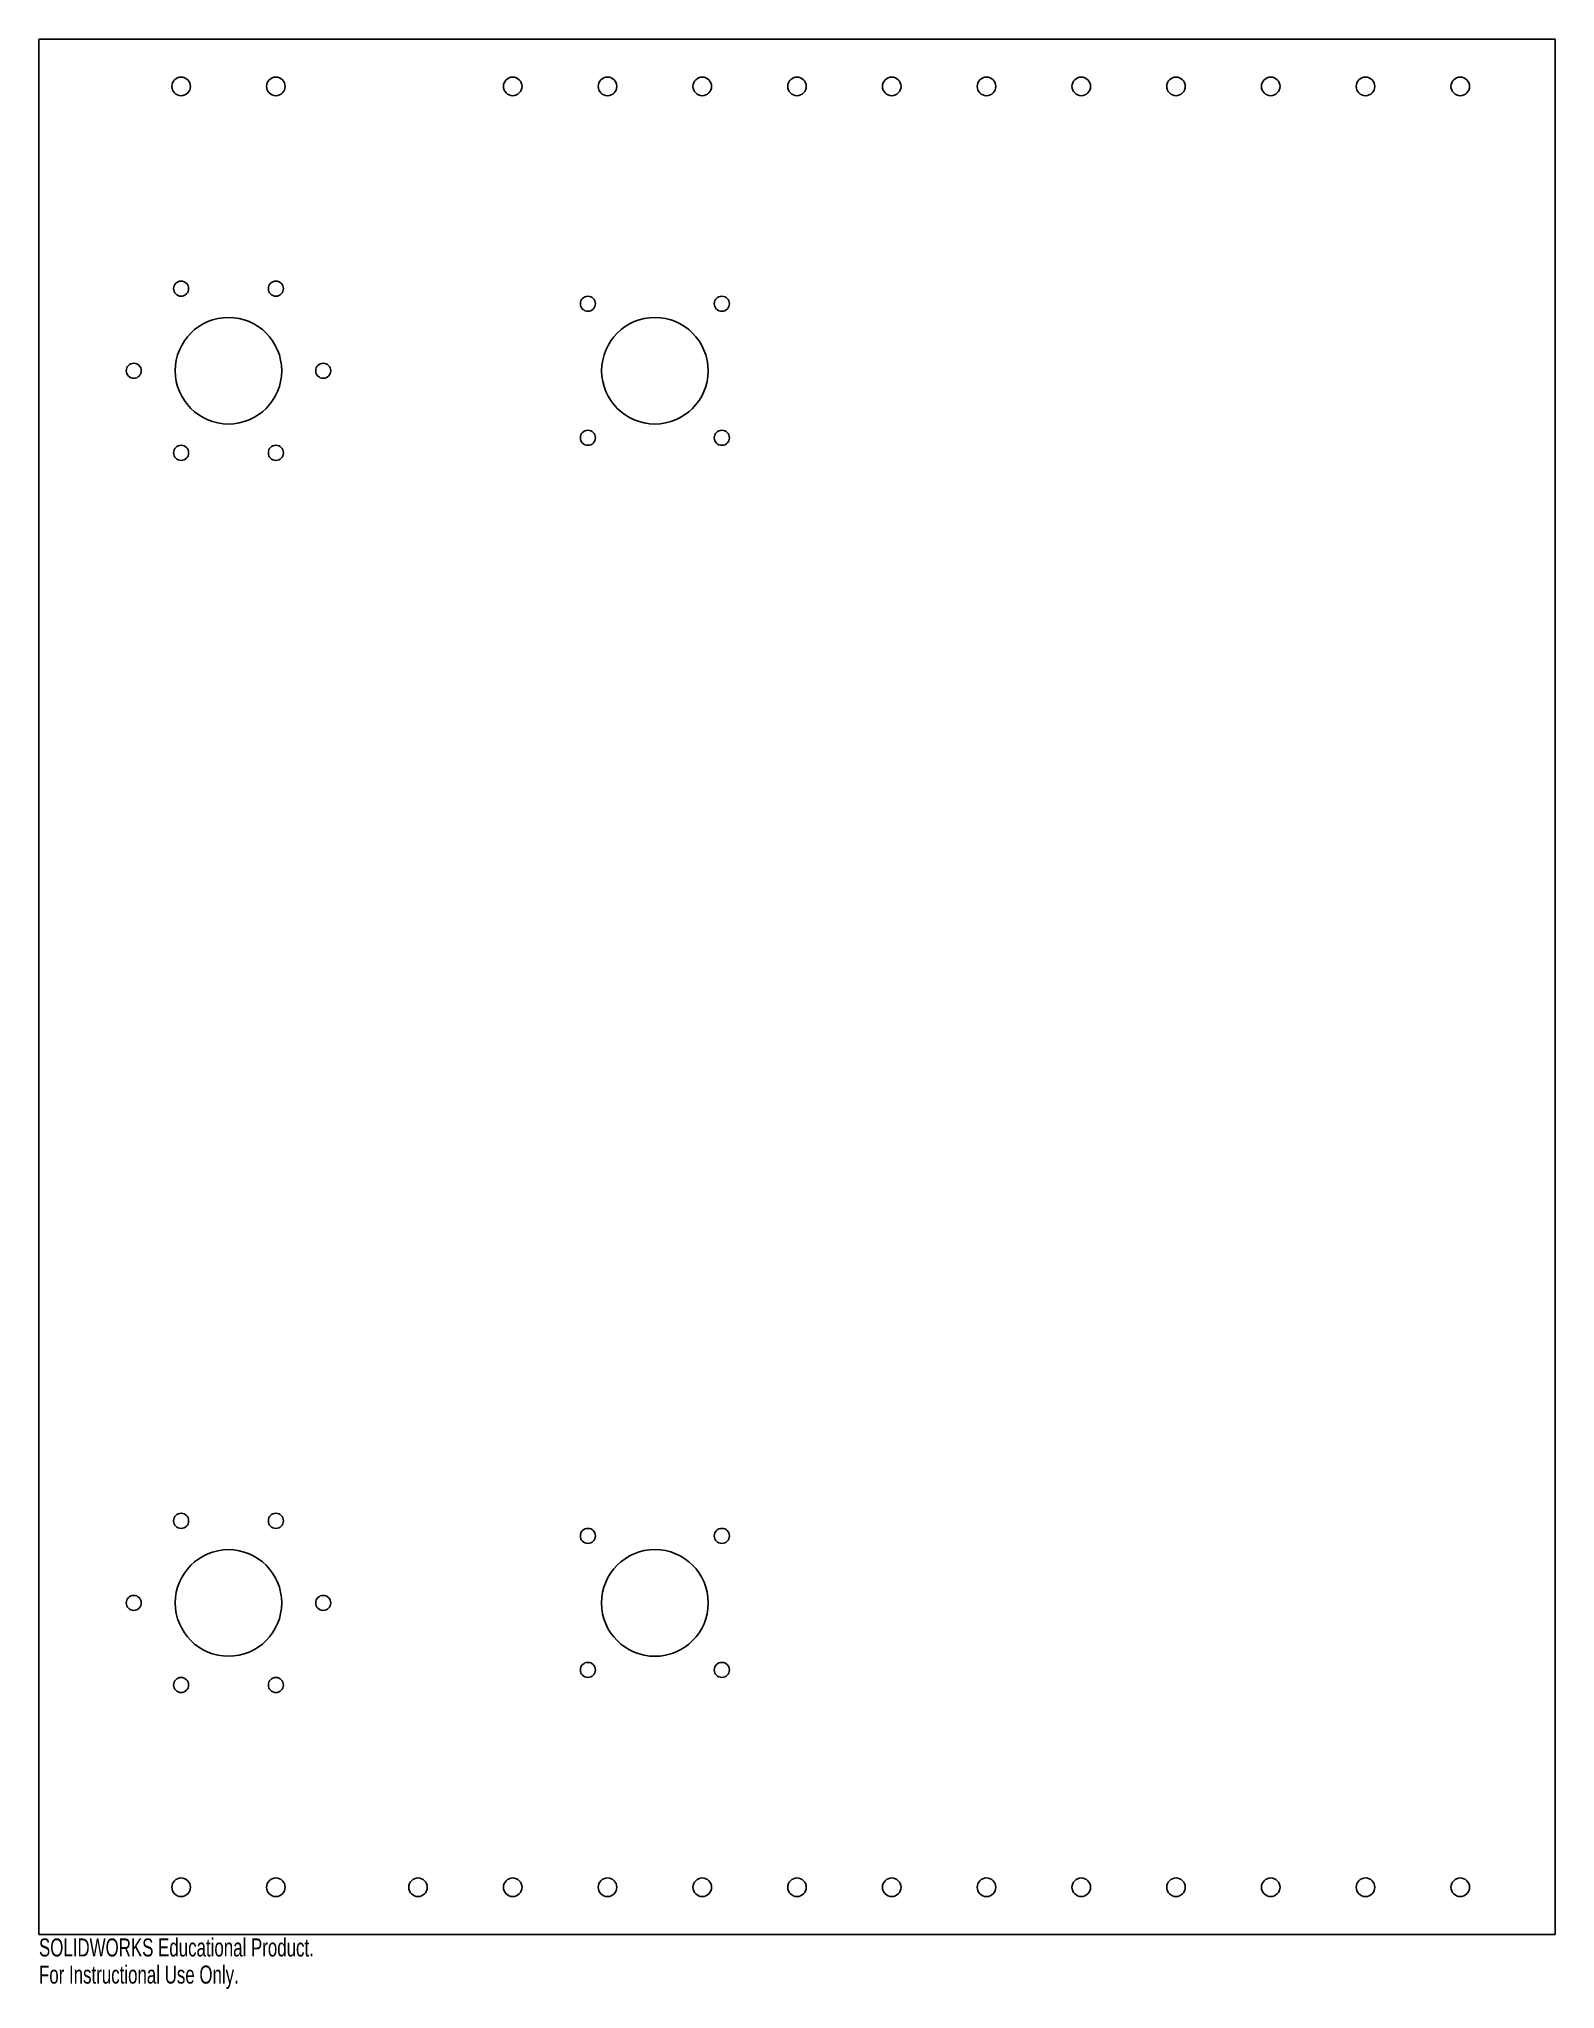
# Model space of a CAD drawing. Header units: inches. Extents: x 0 to 16, y -0.6 to 20.
import ezdxf

# ---------------------------------------------------------------- set-up
doc = ezdxf.new("R2010")
doc.units = ezdxf.units.IN
doc.header["$MEASUREMENT"] = 0
doc.styles.add('SLDTEXTSTYLE0', font='TXT', dxfattribs={"width": 0.7})

msp = doc.modelspace()

# ---------------------------------------------------------------- linework, layer by layer
at = {"color": 7, "linetype": 'Continuous', "lineweight": 25}
for p, q in [((0, 20), (0, 0)), ((16, 20), (0, 20)), ((16, 0), (16, 20)), ((0, 0), (16, 0))]:
    msp.add_line(p, q, dxfattribs=at)
for centre, radius in [((1.5, 19.5), 0.098), ((2.5, 19.5), 0.098), ((5, 19.5), 0.098), ((6, 19.5), 0.098), ((7, 19.5), 0.098), ((8, 19.5), 0.098), ((9, 19.5), 0.098), ((10, 19.5), 0.098), ((11, 19.5), 0.098), ((12, 19.5), 0.098), ((13, 19.5), 0.098), ((14, 19.5), 0.098), ((15, 19.5), 0.098), ((1.5, 17.366), 0.0795), ((2.5, 17.366), 0.0795), ((5.793, 17.207), 0.0795), ((7.207, 17.207), 0.0795), ((2, 16.5), 0.562), ((6.5, 16.5), 0.562), ((1, 16.5), 0.0795), ((3, 16.5), 0.0795), ((5.793, 15.793), 0.0795), ((7.207, 15.793), 0.0795), ((1.5, 15.634), 0.0795), ((2.5, 15.634), 0.0795), ((1.5, 4.366), 0.0795), ((2.5, 4.366), 0.0795), ((5.793, 4.207), 0.0795), ((7.207, 4.207), 0.0795), ((2, 3.5), 0.562), ((6.5, 3.5), 0.563), ((1, 3.5), 0.0795), ((3, 3.5), 0.0795), ((1.5, 2.634), 0.0795), ((2.5, 2.634), 0.0795), ((5.793, 2.793), 0.0795), ((7.207, 2.793), 0.0795), ((1.5, 0.5), 0.098), ((2.5, 0.5), 0.098), ((4, 0.5), 0.098), ((5, 0.5), 0.098), ((6, 0.5), 0.098), ((7, 0.5), 0.098), ((8, 0.5), 0.098), ((9, 0.5), 0.098), ((10, 0.5), 0.098), ((11, 0.5), 0.098), ((12, 0.5), 0.098), ((13, 0.5), 0.098), ((14, 0.5), 0.098), ((15, 0.5), 0.098)]:
    msp.add_circle(centre, radius, dxfattribs=at)

# ---------------------------------------------------------------- texts
at = {"color": 7, "linetype": 'Continuous', "char_height": 0.1903, "attachment_point": 1, "style": 'SLDTEXTSTYLE0'}
for s, insert in [('SOLIDWORKS Educational Product.', (0, -0.04)), ('For Instructional Use Only.', (0, -0.326))]:
    msp.add_mtext(s, dxfattribs=dict(at, insert=insert))

doc.saveas('drawing.dxf')
